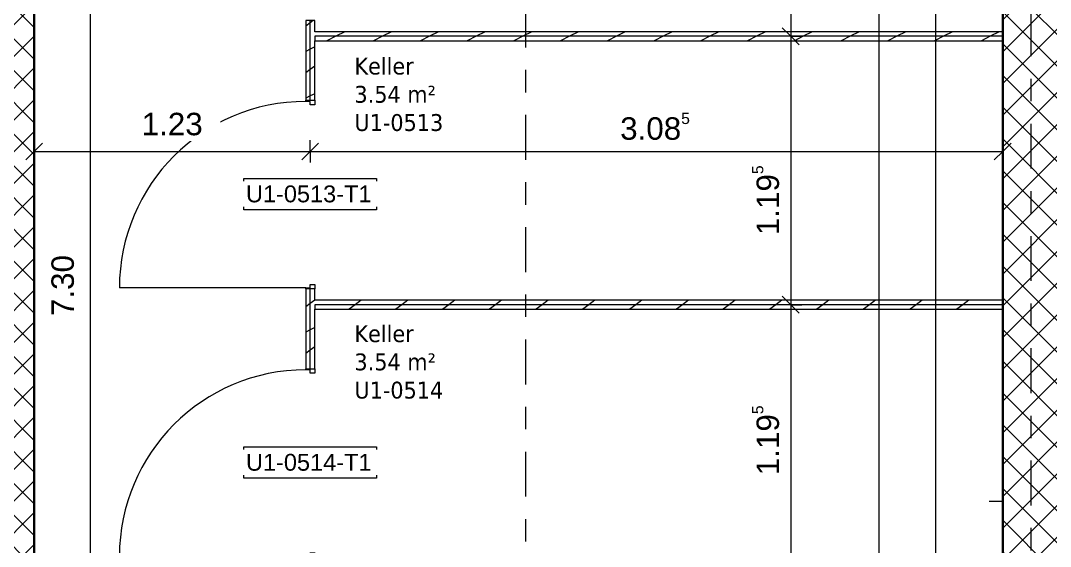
# Model space of a CAD drawing. Header units: metres. Extents: x -35.6 to 33, y -4 to 38.1.
# Drawn here: x 1.052 to 5.639, y 20.761 to 23.102 of the extents above; entities that cross this region are included whole.
import ezdxf

# ---------------------------------------------------------------- set-up
doc = ezdxf.new("R2010")
doc.units = ezdxf.units.M
doc.linetypes.add('_Rasterlinie_', pattern=[0.375, 0.2, -0.05, 0.075, -0.05])
doc.linetypes.add('Strichpunkt - Fein', pattern=[0.2, 0.1, -0.05, 0, -0.05])
for name, color, linetype, lineweight in [('A-____-____-DIMS', 7, 'Continuous', 5), ('A-____-____-DIMS-50', 7, 'Continuous', 5), ('A-AREA-____-IDEN', 7, 'Continuous', 5), ('A-DOOR-____-IDEN', 7, 'Continuous', 5), ('A-DOOR-____-OTLN', 7, 'Continuous', 9), ('A-DOOR-FRAM-MCUT', 7, 'Continuous', 9), ('A-DOOR-OPNG-OTLN', 7, 'Continuous', 9), ('A-FLOR-____-OVHD', 7, 'Strichpunkt - Fein', 9), ('A-WALL-____-MCUT', 7, 'Continuous', 35), ('A-WALL-____-PATT', 7, 'Continuous', 35), ('A-WALL-FNSH-MCUT', 7, 'Continuous', 35), ('S-GRID-____-OTLN', 7, 'Continuous', 5)]:
    doc.layers.add(name, color=color, linetype=linetype, lineweight=lineweight)
doc.styles.add('Arial', font='arial.ttf', dxfattribs={"height": 0.1})
doc.styles.add('Arial_1', font='arial.ttf', dxfattribs={"height": 0.075})
doc.styles.add('Verdana_3', font='verdana.ttf', dxfattribs={"width": 0.9, "height": 0.075})
doc.dimstyles.new('SUB_Rohbau_fein_1', dxfattribs={"dimscale": 0.3048, "dimtxt": 0.102026, "dimasz": 0.246063, "dimexe": 0.164042, "dimexo": 0.0625, "dimgap": 0.123031, "dimtad": 1, "dimrnd": 0.005, "dimzin": 0, "dimdsep": 46, "dimtxsty": 'Arial', "dimblk1": 'OBLIQUE', "dimblk2": 'OBLIQUE', "dimsah": 1, "dimcen": 0.09, "dimazin": 0, "dimtfac": 1, "dimtdec": 4, "dimtix": 1, "dimtmove": 0, "dimatfit": 3, "dimfxl": 0.164042, "dimfxlon": 1, "dimtvp": 1, "dimtfill": 1, "dimtolj": 1, "dimtzin": 0, "dimarcsym": 2})
doc.dimstyles.new('SUB_Rohbau_fein_2', dxfattribs={"dimscale": 0.3048, "dimtxt": 0.102026, "dimasz": 0.246063, "dimexe": 0.164042, "dimexo": 0.0625, "dimgap": 0.123031, "dimtad": 1, "dimrnd": 0.005, "dimzin": 0, "dimdsep": 46, "dimtxsty": 'Arial', "dimblk1": 'OBLIQUE', "dimblk2": 'OBLIQUE', "dimsah": 1, "dimcen": 0.09, "dimazin": 0, "dimtfac": 1, "dimtdec": 4, "dimtix": 1, "dimtmove": 2, "dimatfit": 3, "dimfxl": 0.164042, "dimfxlon": 1, "dimtvp": 1, "dimtfill": 1, "dimtolj": 1, "dimtzin": 0, "dimarcsym": 2})
doc.dimstyles.new('SUB_Rohbau_fein_7', dxfattribs={"dimscale": 0.3048, "dimtxt": 0.102026, "dimasz": 0.246063, "dimexe": 0.164042, "dimexo": 0.0625, "dimgap": 0.123031, "dimtad": 1, "dimrnd": 0.005, "dimzin": 0, "dimdsep": 46, "dimtxsty": 'Arial', "dimblk1": 'OBLIQUE', "dimblk2": 'OBLIQUE', "dimsah": 1, "dimcen": 0.09, "dimazin": 0, "dimtfac": 1, "dimtdec": 4, "dimtix": 1, "dimtmove": 0, "dimatfit": 3, "dimfxl": 0.164042, "dimfxlon": 1, "dimtvp": 1, "dimtfill": 1, "dimtolj": 1, "dimtzin": 0, "dimarcsym": 2})
pattern_1 = [(45, (0, 0), (-0.07071068, 0.07071068), []), (135, (0, 0), (-0.07071068, -0.07071068), [])]
pattern_2 = [(216.87, (0.0833, 0.20825), (0.624749256, 0.416501116), [0.10412, -0.93712]), (206.565, (0.20825, 0.14578), (-0.20825414, -0.2082493), [0.23283, -0.23283]), (198.435, (0.20825, 0.04165), (-0.41650024, -0.20824584), [0.13171, -0.52684])]

# ---------------------------------------------------------------- blocks, each defined once
blk = doc.blocks.new('TU DF 1 - Rahmenstock - stumpf einschlagend - 800x1900 Kellerabteil-41621821--01_UG_OK_FFB_AF_ro')
at = {"layer": 'A-DOOR-FRAM-MCUT', "color": 253, "true_color": 0x999999}
for p, q in [((-0.42, 0.02), (-0.4, 0.02)), ((-0.42, -0.02), (-0.42, 0.02)), ((-0.4, 0.02), (-0.4, 0)), ((0.4, 0.02), (0.42, 0.02)), ((0.4, 0), (0.4, 0.02)), ((0.42, 0.02), (0.42, -0.02)), ((-0.415, -0.02), (-0.42, -0.02)), ((-0.415, 0), (-0.415, -0.02)), ((-0.4, 0), (-0.415, 0)), ((0.415, 0), (0.4, 0)), ((0.415, -0.02), (0.415, 0)), ((0.42, -0.02), (0.415, -0.02))]:
    blk.add_line(p, q, dxfattribs=at)
at = {"layer": 'A-DOOR-OPNG-OTLN', "color": 253, "true_color": 0x999999}
blk.add_line((0.415, -0.02), (0.415, -0.85), dxfattribs=at)
blk.add_arc((0.415, -0.02), 0.83, 180, 270, dxfattribs=at)
blk = doc.blocks.new('DIMBLOCK256--01_UG_OK_FFB_AF_ro')
at = {"layer": 'A-____-____-DIMS-50'}
for p, q in [((5.127, 31.1016), (5.0895, 31.1391)), ((5.127, 31.1016), (5.077, 31.1016)), ((5.127, 31.1016), (5.127, 19.9616)), ((5.127, 31.1016), (5.1645, 31.0641)), ((5.127, 31.1016), (5.177, 31.1016)), ((5.127, 19.9616), (5.077, 19.9616)), ((5.127, 19.9616), (5.0895, 19.9991)), ((5.127, 19.9616), (5.1645, 19.9241)), ((5.127, 19.9616), (5.177, 19.9616))]:
    blk.add_line(p, q, dxfattribs=at)
at = {"layer": 'A-____-____-DIMS-50', "color": 0, "insert": (4.955, 25.5662), "char_height": 0.1, "width": 0.418697, "attachment_point": 1, "rotation": 90, "line_spacing_factor": 0.941778, "style": 'Arial', "bg_fill": 3, "box_fill_scale": 1.25, "bg_fill_color": 256, "bg_fill_true_color": 13158600, "bg_fill_transparency": 0}
blk.add_mtext('11.14', dxfattribs=at)
blk = doc.blocks.new('_Oblique')
at = {"color": 0, "linetype": 'ByBlock', "lineweight": -2}
blk.add_line((-0.5, -0.5), (0.5, 0.5), dxfattribs=at)
blk = doc.blocks.new('DIMBLOCK258--01_UG_OK_FFB_AF_ro')
at = {"layer": 'A-____-____-DIMS-50'}
for p, q in [((4.877, 31.1016), (4.8395, 31.1391)), ((4.877, 31.1016), (4.827, 31.1016)), ((4.877, 18.2716), (4.877, 31.1016)), ((4.877, 31.1016), (4.9145, 31.0641)), ((4.877, 31.1016), (4.927, 31.1016)), ((4.877, 18.2716), (4.8395, 18.3091)), ((4.877, 18.2716), (4.827, 18.2716)), ((4.877, 18.2716), (4.9145, 18.2341)), ((4.877, 18.2716), (4.927, 18.2716))]:
    blk.add_line(p, q, dxfattribs=at)
at = {"layer": 'A-____-____-DIMS-50', "color": 0, "insert": (4.705, 24.5121), "char_height": 0.1, "width": 0.418697, "attachment_point": 1, "rotation": 90, "line_spacing_factor": 0.941778, "style": 'Arial', "bg_fill": 3, "box_fill_scale": 1.25, "bg_fill_color": 256, "bg_fill_true_color": 13158600, "bg_fill_transparency": 0}
blk.add_mtext('12.83', dxfattribs=at)
blk = doc.blocks.new('DIMBLOCK263--01_UG_OK_FFB_AF_ro')
at = {"layer": 'A-____-____-DIMS-50'}
for p, q in [((1.3612, 25.5716), (1.3237, 25.6091)), ((1.3612, 25.5716), (1.3112, 25.5716)), ((1.3612, 25.5716), (1.3612, 18.2716)), ((1.3612, 25.5716), (1.3987, 25.5341)), ((1.3612, 25.5716), (1.4112, 25.5716)), ((1.3612, 18.2716), (1.3237, 18.3091)), ((1.3612, 18.2716), (1.3112, 18.2716)), ((1.3612, 18.2716), (1.3987, 18.2341)), ((1.3612, 18.2716), (1.4112, 18.2716))]:
    blk.add_line(p, q, dxfattribs=at)
at = {"layer": 'A-____-____-DIMS-50', "color": 0, "insert": (1.1891, 21.7859), "char_height": 0.1, "width": 0.325653, "attachment_point": 1, "rotation": 90, "line_spacing_factor": 0.941778, "style": 'Arial', "bg_fill": 3, "box_fill_scale": 1.25, "bg_fill_color": 256, "bg_fill_true_color": 13158600, "bg_fill_transparency": 0}
blk.add_mtext('7.30', dxfattribs=at)
blk = doc.blocks.new('DIMBLOCK961--01_UG_OK_FFB_AF_ro')
at = {"layer": 'A-____-____-DIMS-50'}
for p, q in [((4.4824, 24.2266), (4.4324, 24.2266)), ((4.4824, 24.2266), (4.4449, 24.2641)), ((4.4824, 24.2266), (4.4824, 23.0316)), ((4.4824, 24.2266), (4.5199, 24.1891)), ((4.4824, 24.2266), (4.5324, 24.2266)), ((4.4824, 23.0316), (4.4324, 23.0316)), ((4.4824, 23.0316), (4.4449, 23.0691)), ((4.4824, 23.0316), (4.5199, 22.9941)), ((4.4824, 23.0316), (4.5324, 23.0316))]:
    blk.add_line(p, q, dxfattribs=at)
at = {"layer": 'A-____-____-DIMS-50', "color": 0, "insert": (4.3104, 23.4674), "char_height": 0.1, "width": 0.388091, "attachment_point": 1, "rotation": 90, "line_spacing_factor": 0.941778, "style": 'Arial', "bg_fill": 3, "box_fill_scale": 1.25, "bg_fill_color": 256, "bg_fill_true_color": 13158600, "bg_fill_transparency": 0}
blk.add_mtext('1.19\\A2\\H0.5x;\\S5^  ;\\H2x;', dxfattribs=at)
blk = doc.blocks.new('DIMBLOCK962--01_UG_OK_FFB_AF_ro')
at = {"layer": 'A-____-____-DIMS-50'}
for p, q in [((4.4824, 23.0316), (4.4324, 23.0316)), ((4.4824, 23.0316), (4.4449, 23.0691)), ((4.4824, 23.0316), (4.4824, 21.8366)), ((4.4824, 23.0316), (4.5199, 22.9941)), ((4.4824, 23.0316), (4.5324, 23.0316)), ((4.4824, 21.8366), (4.4449, 21.8741)), ((4.4824, 21.8366), (4.4324, 21.8366)), ((4.4824, 21.8366), (4.5199, 21.7991)), ((4.4824, 21.8366), (4.5324, 21.8366))]:
    blk.add_line(p, q, dxfattribs=at)
at = {"layer": 'A-____-____-DIMS-50', "color": 0, "insert": (4.3104, 22.1462), "char_height": 0.1, "width": 0.388091, "attachment_point": 1, "rotation": 90, "line_spacing_factor": 0.941778, "style": 'Arial', "bg_fill": 3, "box_fill_scale": 1.25, "bg_fill_color": 256, "bg_fill_true_color": 13158600, "bg_fill_transparency": 0}
blk.add_mtext('1.19\\A2\\H0.5x;\\S5^  ;\\H2x;', dxfattribs=at)
blk = doc.blocks.new('DIMBLOCK963--01_UG_OK_FFB_AF_ro')
at = {"layer": 'A-____-____-DIMS-50'}
for p, q in [((4.4824, 21.8366), (4.4449, 21.8741)), ((4.4824, 21.8366), (4.4324, 21.8366)), ((4.4824, 21.8366), (4.4824, 20.6416)), ((4.4824, 21.8366), (4.5199, 21.7991)), ((4.4824, 21.8366), (4.5324, 21.8366)), ((4.4824, 20.6416), (4.4449, 20.6791)), ((4.4824, 20.6416), (4.4324, 20.6416)), ((4.4824, 20.6416), (4.5199, 20.6041)), ((4.4824, 20.6416), (4.5324, 20.6416))]:
    blk.add_line(p, q, dxfattribs=at)
at = {"layer": 'A-____-____-DIMS-50', "color": 0, "insert": (4.3104, 21.0774), "char_height": 0.1, "width": 0.388091, "attachment_point": 1, "rotation": 90, "line_spacing_factor": 0.941778, "style": 'Arial', "bg_fill": 3, "box_fill_scale": 1.25, "bg_fill_color": 256, "bg_fill_true_color": 13158600, "bg_fill_transparency": 0}
blk.add_mtext('1.19\\A2\\H0.5x;\\S5^  ;\\H2x;', dxfattribs=at)
blk = doc.blocks.new('DIMBLOCK1048--01_UG_OK_FFB_AF_ro')
at = {"layer": 'A-____-____-DIMS-50'}
for p, q in [((1.112, 22.5191), (1.112, 22.5691)), ((1.112, 22.5191), (1.1495, 22.5566)), ((2.342, 22.5191), (2.342, 22.5691)), ((2.342, 22.5191), (2.3795, 22.5566)), ((1.112, 22.5191), (1.0745, 22.4816)), ((1.112, 22.5191), (2.342, 22.5191)), ((1.112, 22.5191), (1.112, 22.4691)), ((2.342, 22.5191), (2.3045, 22.4816)), ((2.342, 22.5191), (2.342, 22.4691))]:
    blk.add_line(p, q, dxfattribs=at)
at = {"layer": 'A-____-____-DIMS-50', "color": 0, "insert": (1.5913, 22.6911), "char_height": 0.1, "width": 0.325653, "attachment_point": 1, "line_spacing_factor": 0.941778, "style": 'Arial', "bg_fill": 3, "box_fill_scale": 1.25, "bg_fill_color": 256, "bg_fill_true_color": 13158600, "bg_fill_transparency": 0}
blk.add_mtext('1.23', dxfattribs=at)
blk = doc.blocks.new('DIMBLOCK1049--01_UG_OK_FFB_AF_ro')
at = {"layer": 'A-____-____-DIMS-50'}
for p, q in [((2.342, 22.5191), (2.342, 22.5691)), ((2.342, 22.5191), (2.3795, 22.5566)), ((5.427, 22.5191), (5.427, 22.5691)), ((5.427, 22.5191), (5.4645, 22.5566)), ((2.342, 22.5191), (2.3045, 22.4816)), ((2.342, 22.5191), (5.427, 22.5191)), ((2.342, 22.5191), (2.342, 22.4691)), ((5.427, 22.5191), (5.3895, 22.4816)), ((5.427, 22.5191), (5.427, 22.4691))]:
    blk.add_line(p, q, dxfattribs=at)
at = {"layer": 'A-____-____-DIMS-50', "color": 0, "insert": (3.7228, 22.6911), "char_height": 0.1, "width": 0.388091, "attachment_point": 1, "line_spacing_factor": 0.941778, "style": 'Arial', "bg_fill": 3, "box_fill_scale": 1.25, "bg_fill_color": 256, "bg_fill_true_color": 13158600, "bg_fill_transparency": 0}
blk.add_mtext('3.08\\A2\\H0.5x;\\S5^  ;\\H2x;', dxfattribs=at)

msp = doc.modelspace()

# ---------------------------------------------------------------- hatches: boundary and pattern name
at = {"layer": 'A-WALL-____-PATT', "lineweight": 9}
h = msp.add_hatch(dxfattribs=at)
h.set_pattern_fill('FP_1', color=256, style=0, pattern_type=2)
h.set_pattern_definition(pattern_1)
h.paths.add_polyline_path([(1.112, 19.9616), (1.112, 25.5716), (0.812, 25.5716), (0.812, 19.9616)])
h.paths.add_polyline_path([(1.112, 26.4716), (1.112, 31.1016), (0.812, 31.1016), (0.812, 26.4716)])
h = msp.add_hatch(dxfattribs=at)
h.set_pattern_fill('FP_1', color=256, style=0, pattern_type=2)
h.set_pattern_definition(pattern_1)
h.paths.add_polyline_path([(5.427, 19.9616), (5.727, 19.9616), (5.727, 31.1016), (5.427, 31.1016), (5.427, 20.6216)])
at = {"layer": 'A-WALL-____-PATT', "lineweight": 9, "true_color": 0xc3b7ad}
h = msp.add_hatch(dxfattribs=at)
h.set_pattern_fill('FP_4', color=9, style=0, pattern_type=2)
h.set_pattern_definition(pattern_2)
h.paths.add_polyline_path([(2.342, 18.2716), (2.342, 18.3216), (2.322, 18.3216), (2.322, 18.2716)])
h.paths.add_polyline_path([(2.322, 19.1616), (2.342, 19.1616), (2.342, 19.5166), (2.322, 19.5166), (2.322, 19.4466)])
h.paths.add_polyline_path([(2.342, 20.3566), (2.342, 20.7116), (2.322, 20.7116), (2.322, 20.3566)])
h.paths.add_polyline_path([(2.322, 21.5516), (2.342, 21.5516), (2.342, 21.9066), (2.322, 21.9066), (2.322, 21.8366)])
h.paths.add_polyline_path([(2.322, 22.7466), (2.342, 22.7466), (2.342, 23.1016), (2.322, 23.1016), (2.322, 23.0316)])
h.paths.add_polyline_path([(2.342, 23.9416), (2.342, 24.2966), (2.322, 24.2966), (2.322, 23.9416)])
h.paths.add_polyline_path([(2.322, 25.1366), (2.342, 25.1366), (2.342, 25.4916), (2.322, 25.4916), (2.322, 25.4216)])
h.paths.add_polyline_path([(2.322, 26.3316), (2.342, 26.3316), (2.342, 26.6866), (2.322, 26.6866), (2.322, 26.5966)])
h.paths.add_polyline_path([(2.342, 27.5266), (2.342, 27.8816), (2.322, 27.8816), (2.322, 27.5266)])
h.paths.add_polyline_path([(2.342, 28.7216), (2.342, 29.0016), (2.322, 29.0016), (2.322, 28.7216)])
h = msp.add_hatch(dxfattribs=at)
h.set_pattern_fill('FP_4', color=9, style=0, pattern_type=2)
h.set_pattern_definition(pattern_2)
h.paths.add_polyline_path([(2.362, 18.2716), (2.362, 18.3216), (2.342, 18.3216), (2.342, 18.2716)])
h.paths.add_polyline_path([(2.342, 19.1616), (2.362, 19.1616), (2.362, 19.5166), (2.342, 19.5166), (2.342, 19.4466)])
h.paths.add_polyline_path([(2.362, 20.3566), (2.362, 20.7116), (2.342, 20.7116), (2.342, 20.3566)])
h.paths.add_polyline_path([(2.362, 21.5516), (2.362, 21.9066), (2.342, 21.9066), (2.342, 21.5516)])
h.paths.add_polyline_path([(2.342, 22.7466), (2.362, 22.7466), (2.362, 23.1016), (2.342, 23.1016), (2.342, 23.0316)])
h.paths.add_polyline_path([(2.342, 23.9416), (2.362, 23.9416), (2.362, 24.2966), (2.342, 24.2966), (2.342, 23.9537)])
h.paths.add_polyline_path([(2.362, 25.1366), (2.362, 25.4916), (2.342, 25.4916), (2.342, 25.1366)])
h.paths.add_polyline_path([(2.342, 26.3316), (2.362, 26.3316), (2.362, 26.6866), (2.342, 26.6866), (2.342, 26.5966)])
h.paths.add_polyline_path([(2.362, 27.5266), (2.362, 27.8816), (2.342, 27.8816), (2.342, 27.5266)])
h.paths.add_polyline_path([(2.342, 28.7216), (2.362, 28.7216), (2.362, 28.9816), (2.342, 28.9813), (2.342, 28.9116)])
h = msp.add_hatch(dxfattribs=at)
h.set_pattern_fill('FP_4', color=9, style=0, pattern_type=2)
h.set_pattern_definition(pattern_2)
h.paths.add_polyline_path([(5.4201, 23.0316), (5.427, 23.0316), (5.427, 23.0516), (2.362, 23.0516), (2.362, 23.0316), (3.7244, 23.0316)])
h = msp.add_hatch(dxfattribs=at)
h.set_pattern_fill('FP_4', color=9, style=0, pattern_type=2)
h.set_pattern_definition(pattern_2)
h.paths.add_polyline_path([(5.427, 23.0116), (5.427, 23.0316), (2.362, 23.0316), (2.362, 23.0116), (5.4099, 23.0116)])
h = msp.add_hatch(dxfattribs=at)
h.set_pattern_fill('FP_4', color=9, style=0, pattern_type=2)
h.set_pattern_definition(pattern_2)
h.paths.add_polyline_path([(3.9848, 21.8366), (5.427, 21.8366), (5.427, 21.8566), (2.362, 21.8566), (2.362, 21.8366), (3.9515, 21.8366)])
h = msp.add_hatch(dxfattribs=at)
h.set_pattern_fill('FP_4', color=9, style=0, pattern_type=2)
h.set_pattern_definition(pattern_2)
h.paths.add_polyline_path([(4.0002, 21.8166), (5.427, 21.8166), (5.427, 21.8366), (2.362, 21.8366), (2.362, 21.8166), (3.9667, 21.8166)])

# ---------------------------------------------------------------- linework, layer by layer
at = {"layer": 'A-DOOR-____-IDEN', "flags": 128}
for points in [[(2.0459, 22.3984), (2.6379, 22.3984), (2.6379, 22.2594), (2.0459, 22.2594)], [(2.0459, 21.2034), (2.6379, 21.2034), (2.6379, 21.0644), (2.0459, 21.0644)]]:
    msp.add_lwpolyline(points, close=True, dxfattribs=at)
at = {"layer": 'A-FLOR-____-OVHD'}
msp.add_line((5.367, 20.9616), (5.427, 20.9616), dxfattribs=at)
at = {"layer": 'A-WALL-____-MCUT'}
for p, q in [((1.112, 18.2716), (1.112, 25.5716)), ((5.427, 25.4416), (5.427, 20.6616))]:
    msp.add_line(p, q, dxfattribs=at)
at = {"layer": 'A-WALL-____-MCUT', "color": 253, "lineweight": 9, "true_color": 0x999999}
for p, q in [((2.342, 22.7466), (2.342, 23.1016)), ((5.427, 23.0316), (2.362, 23.0316)), ((2.362, 23.0316), (2.362, 23.0116)), ((2.342, 21.5516), (2.342, 21.9066)), ((5.427, 21.8366), (2.362, 21.8366)), ((2.362, 21.8366), (2.362, 21.8166))]:
    msp.add_line(p, q, dxfattribs=at)
at = {"layer": 'A-WALL-FNSH-MCUT', "color": 253, "lineweight": 9, "true_color": 0x999999}
for p, q in [((2.322, 23.1016), (2.322, 22.7466)), ((2.362, 23.1016), (2.322, 23.1016)), ((2.362, 23.0516), (2.362, 23.1016)), ((5.427, 23.0516), (2.362, 23.0516)), ((2.362, 22.7466), (2.362, 23.0116)), ((2.362, 23.0116), (5.427, 23.0116)), ((2.322, 22.7466), (2.362, 22.7466)), ((2.322, 21.9066), (2.322, 21.5516)), ((2.362, 21.9066), (2.322, 21.9066)), ((2.362, 21.8566), (2.362, 21.9066)), ((5.427, 21.8566), (2.362, 21.8566)), ((2.362, 21.5516), (2.362, 21.8166)), ((2.362, 21.8166), (5.427, 21.8166)), ((2.322, 21.5516), (2.362, 21.5516))]:
    msp.add_line(p, q, dxfattribs=at)
at = {"layer": 'S-GRID-____-OTLN', "color": 8, "linetype": '_Rasterlinie_', "true_color": 0x808080}
for p, q in [((5.552, 33.6425), (5.552, 15.5711)), ((3.302, -3.518), (3.302, 26.6349))]:
    msp.add_line(p, q, dxfattribs=at)

# ---------------------------------------------------------------- block references
at = {"layer": 'A-DOOR-____-OTLN', "color": 253, "true_color": 0x999999, "rotation": 269.9999999999999}
for p in [(2.342, 22.3266), (2.342, 21.1316)]:
    msp.add_blockref('TU DF 1 - Rahmenstock - stumpf einschlagend - 800x1900 Kellerabteil-41621821--01_UG_OK_FFB_AF_ro', p, dxfattribs=at)

# ---------------------------------------------------------------- texts
at = {"layer": 'A-AREA-____-IDEN', "color": 8, "true_color": 0x808080, "char_height": 0.075, "attachment_point": 1, "style": 'Verdana_3'}
for s, insert, width in [('Keller', (2.539, 22.9366), 0.331899), ('3.54 m²', (2.539, 22.8109), 0.472595), ('U1-0513', (2.539, 22.6853), 0.497848), ('Keller', (2.539, 21.7452), 0.331899), ('3.54 m²', (2.539, 21.6195), 0.472595), ('U1-0514', (2.539, 21.4939), 0.497848)]:
    msp.add_mtext(s, dxfattribs=dict(at, insert=insert, width=width))

# ---------------------------------------------------------------- dimensions: what is measured, and where the dimension line sits
at = {"layer": 'A-____-____-DIMS'}
dim = msp.add_linear_dim(base=(1.3612, 18.2716), p1=(1.4112, 25.5716), p2=(1.4112, 18.2716), angle=90, dimstyle='SUB_Rohbau_fein_1', override={"dimpost": '<>', "dimfxl": 7.300001}, dxfattribs=at)
dim.commit()
dim.dimension.update_dxf_attribs({"geometry": 'DIMBLOCK263--01_UG_OK_FFB_AF_ro', "text_midpoint": (1.2726, 21.9216)})

# ---------------------------------------------------------------- next in the draw order: texts
at = {"layer": 'A-DOOR-____-IDEN', "char_height": 0.075, "width": 0.689451, "attachment_point": 1, "style": 'Arial_1', "bg_fill": 3, "box_fill_scale": 1.25, "bg_fill_color": 256, "bg_fill_true_color": 13158600, "bg_fill_transparency": 0}
for s, insert in [('U1-0513-T1', (2.0559, 22.3675)), ('U1-0514-T1', (2.0559, 21.1725))]:
    msp.add_mtext(s, dxfattribs=dict(at, insert=insert))

# ---------------------------------------------------------------- next in the draw order: dimensions: what is measured, and where the dimension line sits
at = {"layer": 'A-____-____-DIMS'}
dim = msp.add_linear_dim(base=(5.127, 19.9616), p1=(5.177, 31.1016), p2=(5.177, 19.9616), angle=90, dimstyle='SUB_Rohbau_fein_2', override={"dimpost": '<>', "dimfxl": 11.139997}, dxfattribs=at)
dim.commit()
dim.dimension.update_dxf_attribs({"geometry": 'DIMBLOCK256--01_UG_OK_FFB_AF_ro', "text_midpoint": (5.0216, 25.7756), "dimtype": 160, "text_rotation": 90})
dim = msp.add_linear_dim(base=(4.4824, 23.0316), p1=(4.5324, 24.2266), p2=(4.5324, 23.0316), angle=90, text='\\A1;1.19\\Q;{\\A1;{\\H0.5x;\\S5^ ;}}', dimstyle='SUB_Rohbau_fein_7', override={"dimpost": '<>', "dimfxl": 1.195}, dxfattribs=at)
dim.commit()
dim.dimension.update_dxf_attribs({"geometry": 'DIMBLOCK961--01_UG_OK_FFB_AF_ro', "text_midpoint": (4.3938, 23.6291)})
dim = msp.add_linear_dim(base=(2.342, 22.5191), p1=(1.112, 22.5691), p2=(2.342, 22.5691), dimstyle='SUB_Rohbau_fein_7', override={"dimpost": '<>', "dimfxl": 1.23}, dxfattribs=at)
dim.commit()
dim.dimension.update_dxf_attribs({"geometry": 'DIMBLOCK1048--01_UG_OK_FFB_AF_ro', "text_midpoint": (1.727, 22.6077)})

# ---------------------------------------------------------------- next in the draw order: dimensions: what is measured, and where the dimension line sits
dim = msp.add_linear_dim(base=(4.877, 31.1016), p1=(4.827, 18.2716), p2=(4.827, 31.1016), angle=90, dimstyle='SUB_Rohbau_fein_1', override={"dimpost": '<>', "dimfxl": 12.830001}, dxfattribs=at)
dim.commit()
dim.dimension.update_dxf_attribs({"geometry": 'DIMBLOCK258--01_UG_OK_FFB_AF_ro', "text_midpoint": (4.7884, 24.6866)})
dim = msp.add_linear_dim(base=(4.4824, 21.8366), p1=(4.5324, 23.0316), p2=(4.5324, 21.8366), angle=90, text='\\A1;1.19\\Q;{\\A1;{\\H0.5x;\\S5^ ;}}', dimstyle='SUB_Rohbau_fein_2', override={"dimpost": '<>', "dimfxl": 1.195}, dxfattribs=at)
dim.commit()
dim.dimension.update_dxf_attribs({"geometry": 'DIMBLOCK962--01_UG_OK_FFB_AF_ro', "text_midpoint": (4.377, 22.3402), "dimtype": 160, "text_rotation": 90})

# ---------------------------------------------------------------- next in the draw order: dimensions: what is measured, and where the dimension line sits
dim = msp.add_linear_dim(base=(5.427, 22.5191), p1=(2.342, 22.5691), p2=(5.427, 22.5691), text='\\A1;3.08\\Q;{\\A1;{\\H0.5x;\\S5^ ;}}', dimstyle='SUB_Rohbau_fein_7', override={"dimpost": '<>', "dimfxl": 3.085}, dxfattribs=at)
dim.commit()
dim.dimension.update_dxf_attribs({"geometry": 'DIMBLOCK1049--01_UG_OK_FFB_AF_ro', "text_midpoint": (3.8845, 22.6077)})
dim = msp.add_linear_dim(base=(4.4824, 20.6416), p1=(4.5324, 21.8366), p2=(4.5324, 20.6416), angle=90, text='\\A1;1.19\\Q;{\\A1;{\\H0.5x;\\S5^ ;}}', dimstyle='SUB_Rohbau_fein_7', override={"dimpost": '<>', "dimfxl": 1.195}, dxfattribs=at)
dim.commit()
dim.dimension.update_dxf_attribs({"geometry": 'DIMBLOCK963--01_UG_OK_FFB_AF_ro', "text_midpoint": (4.3938, 21.2391)})

doc.saveas('drawing.dxf')
